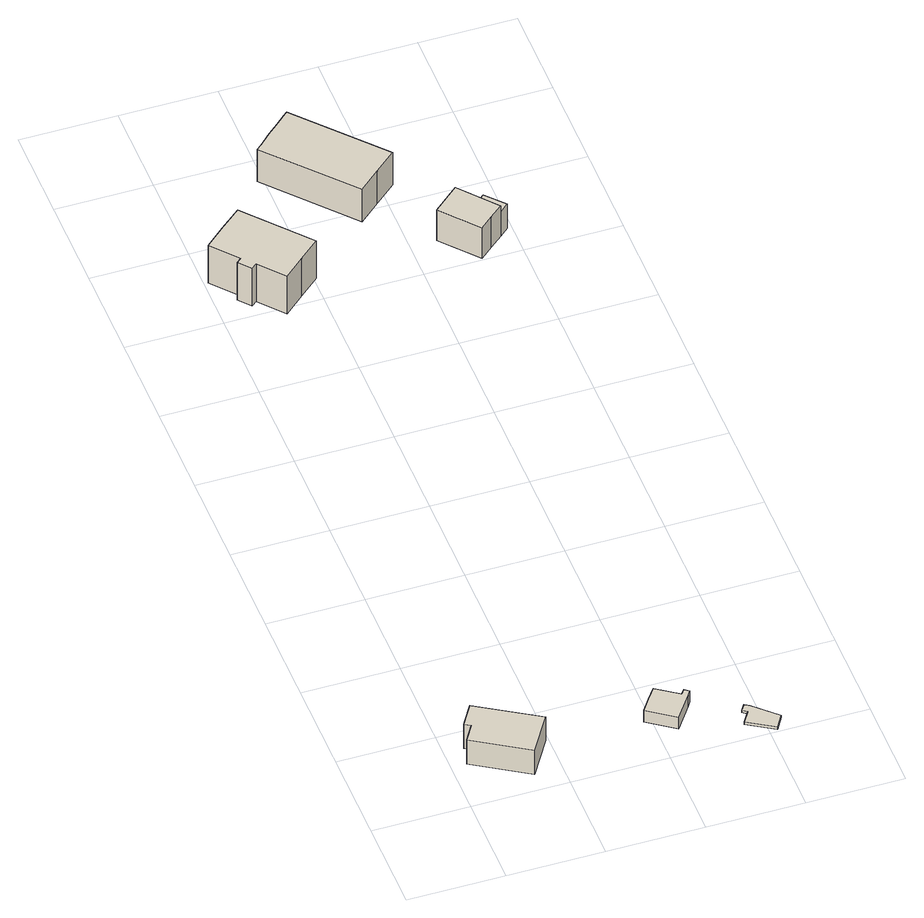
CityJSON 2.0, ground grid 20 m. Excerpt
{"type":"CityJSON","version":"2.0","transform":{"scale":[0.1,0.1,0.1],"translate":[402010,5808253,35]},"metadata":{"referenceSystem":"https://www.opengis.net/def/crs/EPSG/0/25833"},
"CityObjects":{
"building1":{"type":"Building","attributes":{"Gemeindeschluessel":"11000009","BezugspunktDach":"2200","function":"31001_1010","measuredHeight":6.79,"storeysAboveGround":1},"address":[{"country":"Germany","locality":"Berlin","thoroughfareNumber":"40","thoroughfareName":"Am Falkenberg"}],"geometry":[{"type":"Solid","lod":"1","boundaries":[[[[0,1,2,3,4,5,6]],[[7,8,9,10,11,12,13]],[[7,13,6,5]],[[8,7,5,4]],[[9,8,4,3]],[[10,9,3,2]],[[11,10,2,1]],[[12,11,1,0]],[[13,12,0,6]]]]}]},
"building2":{"type":"Building","attributes":{"Gemeindeschluessel":"11000009","BezugspunktDach":"2200","function":"31001_2000","measuredHeight":3.33,"storeysAboveGround":1},"address":[{"country":"Germany","locality":"Berlin","thoroughfareNumber":"39 (1)","thoroughfareName":"Am Falkenberg"}],"geometry":[{"type":"Solid","lod":"1","boundaries":[[[[14,15,16,17,18,19,20,21]],[[22,23,24,25,26,27,28,29]],[[22,29,21,20]],[[23,22,20,19]],[[24,23,19,18]],[[25,24,18,17]],[[26,25,17,16]],[[27,26,16,15]],[[28,27,15,14]],[[29,28,14,21]]]]}]},
"building3":{"type":"Building","attributes":{"Gemeindeschluessel":"11000009","BezugspunktDach":"2200","function":"31001_1010","measuredHeight":11.62,"storeysAboveGround":2},"address":[{"country":"Germany","locality":"Berlin","thoroughfareNumber":"4","thoroughfareName":"Am Pumpwerk"}],"geometry":[{"type":"Solid","lod":"1","boundaries":[[[[30,31,32,33,34,35,36,37,38,39]],[[40,41,42,43,44,45,46,47,48,49]],[[40,49,39,38]],[[41,40,38,37]],[[42,41,37,36]],[[43,42,36,35]],[[44,43,35,34]],[[45,44,34,33]],[[46,45,33,32]],[[47,46,32,31]],[[48,47,31,30]],[[49,48,30,39]]]]}]},
"building4":{"type":"Building","attributes":{"Gemeindeschluessel":"11000009","BezugspunktDach":"2200","function":"31001_2000","measuredHeight":0.621,"storeysAboveGround":1},"address":[{"country":"Germany","locality":"Berlin","thoroughfareNumber":"38 (1)","thoroughfareName":"Am Falkenberg"}],"geometry":[{"type":"Solid","lod":"1","boundaries":[[[[50,51,52,53,54,55,56]],[[57,58,59,60,61,62,63]],[[57,63,56,55]],[[58,57,55,54]],[[59,58,54,53]],[[60,59,53,52]],[[61,60,52,51]],[[62,61,51,50]],[[63,62,50,56]]]]}]},
"building5":{"type":"Building","attributes":{"Gemeindeschluessel":"11000009","function":"31001_2000"},"address":[{"country":"Germany","locality":"Berlin","thoroughfareNumber":"4 (3)","thoroughfareName":"Am Pumpwerk"}],"children":["building5-1","building5-2","building5-3"]},
"building5-1":{"type":"BuildingPart","attributes":{"BezugspunktDach":"2200","measuredHeight":10.49,"storeysAboveGround":2},"parents":["building5"],"geometry":[{"type":"MultiSurface","lod":"1","boundaries":[[[64,65,66,67,68,69,70,71,72]],[[73,74,75,76,77,78,79,80,81]],[[73,81,72,71]],[[74,73,82,83,84,85,71,70]],[[75,74,70,69]],[[76,75,86,87,88,89,90,69,68]],[[77,76,68,67]],[[78,77,67,66]],[[79,78,66,65]],[[80,79,65,64]],[[81,80,64,72]],[[85,84,83,82]],[[90,89,88,87,86]]]}]},
"building5-2":{"type":"BuildingPart","attributes":{"BezugspunktDach":"2200","measuredHeight":3.16,"storeysAboveGround":2},"parents":["building5"],"geometry":[{"type":"Solid","lod":"1","boundaries":[[[[89,88,91,92]],[[93,87,86,94]],[[93,94,92,91]],[[87,93,91,88]],[[94,86,89,92]],[[87,88,89,86]]]]}]},
"building5-3":{"type":"BuildingPart","attributes":{"BezugspunktDach":"2200","measuredHeight":3,"storeysAboveGround":2},"parents":["building5"],"geometry":[{"type":"Solid","lod":"1","boundaries":[[[[85,84,95,96]],[[97,83,82,98]],[[97,98,96,95]],[[83,97,95,84]],[[98,82,85,96]],[[82,83,84,85]]]]}]},
"building6":{"type":"Building","attributes":{"Gemeindeschluessel":"11000009","function":"31001_2000"},"address":[{"country":"Germany","locality":"Berlin","thoroughfareNumber":"4 (2)","thoroughfareName":"Am Pumpwerk"}],"children":["building6-1","building6-2"]},
"building6-1":{"type":"BuildingPart","attributes":{"BezugspunktDach":"2200","measuredHeight":9.78,"storeysAboveGround":2},"parents":["building6"],"geometry":[{"type":"MultiSurface","lod":"1","boundaries":[[[99,100,101,102,103]],[[104,105,106,107,108]],[[104,108,103,102]],[[109,110,111,104,102,101]],[[106,105,101,100]],[[107,106,100,99]],[[108,107,99,103]],[[112,105,111,110,109]]]}]},
"building6-2":{"type":"BuildingPart","attributes":{"BezugspunktDach":"2200","measuredHeight":6.29,"storeysAboveGround":2},"parents":["building6"],"geometry":[{"type":"Solid","lod":"1","boundaries":[[[[109,113,114,110]],[[115,116,105,111]],[[115,111,110,114]],[[116,115,114,113]],[[105,116,113,109]],[[111,105,109,110]]]]}]}
},
"vertices":[
[141,36,69],[191,116,69],[66,193,69],[41,153,69],[38,148,69],[51,141,69],[29,106,69],[51,141,7],[38,148,7],[41,153,7],[66,193,7],[191,116,7],[141,36,7],[29,106,7],
[439,64,35],[476,115,35],[483,126,35],[473,133,35],[466,123,35],[420,155,35],[401,130,35],[383,104,35],[401,130,6],[420,155,6],[466,123,6],[473,133,6],[483,126,6],[476,115,6],[439,64,6],[383,104,6],
[52,1454,103],[43,1446,103],[64,1421,103],[75,1430,103],[119,1379,103],[161,1416,103],[203,1452,103],[91,1581,103],[48,1545,103],[6,1508,103],[48,1545,5],[91,1581,5],[203,1452,5],[161,1416,5],[119,1379,5],[75,1430,5],[64,1421,5],[43,1446,5],[52,1454,5],[6,1508,5],
[617,6,6],[634,34,6],[587,79,6],[577,85,6],[568,72,6],[578,65,6],[562,40,6],[578,65,0],[568,72,0],[577,85,0],[587,79,0],[634,34,0],[617,6,0],[562,40,0],
[336,1569,89],[380,1607,89],[424,1645,89],[272,1816,89],[264,1809,89],[243,1790,89],[222,1772,89],[196,1747,89],[186,1739,89],[196,1747,5],[222,1772,5],[243,1790,5],[264,1809,5],[272,1816,5],[424,1645,5],[380,1607,5],[336,1569,5],[186,1739,5],[196,1747,7],[222,1772,7],[222,1772,37],[196,1747,37],[243,1790,7],[264,1809,7],[264,1809,39],[243,1790,39],[243,1790,31],
[261,1813,39],[240,1794,39],[261,1813,7],[240,1794,7],
[218,1776,37],[191,1752,37],[218,1776,7],[191,1752,7],
[517,1399,85],[543,1422,85],[570,1444,85],[505,1520,85],[452,1474,85],[505,1520,5],[570,1444,5],[543,1422,5],[517,1399,5],[452,1474,5],[570,1444,68],[535,1484,68],[535,1484,5],[570,1444,63],
[589,1461,68],[554,1500,68],[554,1500,5],[589,1461,5]
]}
